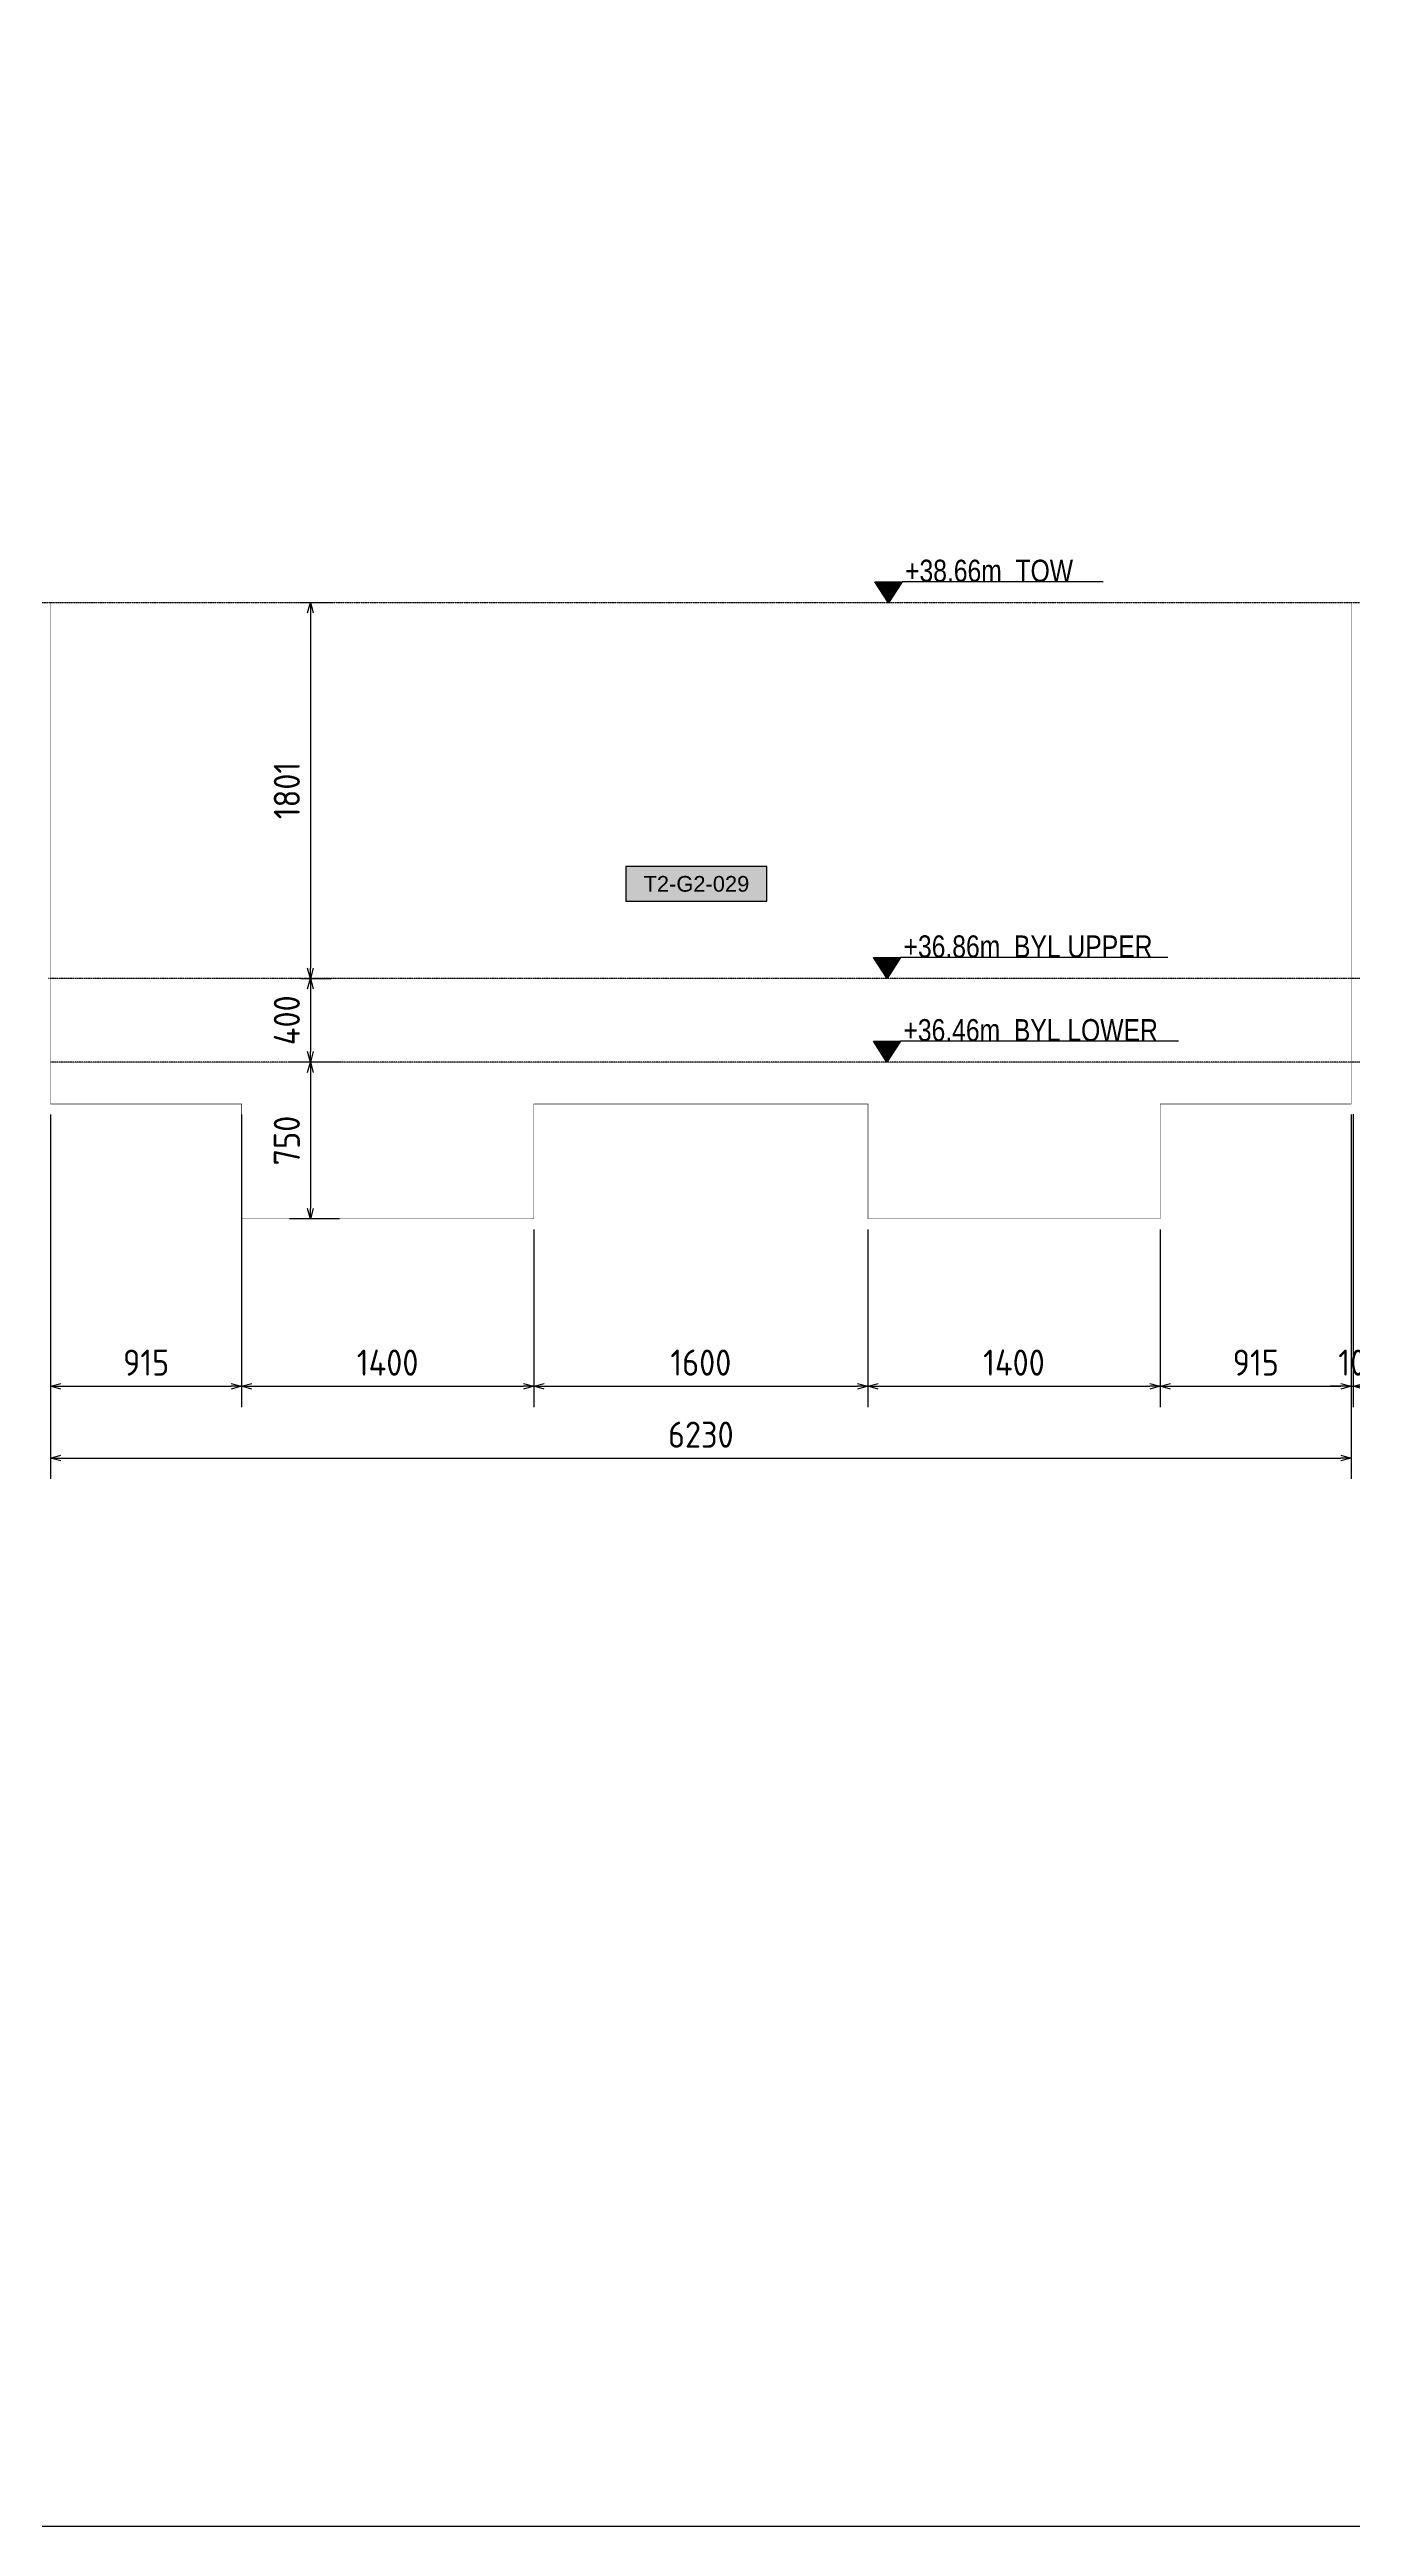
# Model space of a CAD drawing. Header units: centimetres. Extents: x -6122352 to 6876996, y -1694241 to 2592194.
# Drawn here: x 3478217 to 3484458, y 779040 to 790899 of the extents above; entities that cross this region are included whole.
import ezdxf
from ezdxf.enums import TextEntityAlignment as Align

# ---------------------------------------------------------------- set-up
doc = ezdxf.new("R2010")
doc.units = ezdxf.units.CM
doc.header["$MEASUREMENT"] = 0
doc.header["$PDMODE"] = 66
doc.header["$PDSIZE"] = 100
doc.linetypes.add('CENTER', pattern=[2, 1.25, -0.25, 0.25, -0.25])
doc.linetypes.add('DASHED2', pattern=[0.375, 0.25, -0.125])
doc.layers.get('Defpoints').update_dxf_attribs({"color": 255, "linetype": 'CENTER'})
for name, color, linetype in [('@MI-TYPE-01', 30, 'Continuous'), ('@MI-TYPE-02', 6, 'Continuous'), ('JML-Dimension', 1, 'Continuous'), ('PANEL-TAGS', 7, 'Continuous'), ('SECTION', 130, 'Continuous')]:
    doc.layers.add(name, color=color, linetype=linetype)
doc.styles.add('PANELTAG_STYLE', font='arial.ttf')
doc.styles.add('Schueco-BEMSTIL', font='isocpeur.ttf', dxfattribs={"width": 0.9})
doc.styles.add('txt-Pisa-std', font='arial.ttf', dxfattribs={"width": 0.8})
doc.dimstyles.new('MI- JWC-TXT-2.5 MM', dxfattribs={"dimscale": 1.5, "dimtxt": 2.5, "dimasz": 1, "dimexe": 2, "dimexo": 1, "dimgap": 1, "dimtad": 1, "dimdec": 0, "dimdsep": 46, "dimtxsty": 'Schueco-BEMSTIL', "dimblk": 'OPEN30', "dimcen": 0, "dimdle": 2, "dimclrd": 140, "dimclre": 8, "dimclrt": 40, "dimadec": 0, "dimazin": 2, "dimtfac": 1, "dimtdec": 0, "dimtix": 1, "dimtmove": 2, "dimatfit": 3, "dimldrblk": 'OPEN', "dimfxl": 2, "dimlwd": -1, "dimlwe": -1, "dimarcsym": 0})

# ---------------------------------------------------------------- blocks, each defined once
blk = doc.blocks.new('*U1142')
at = {"layer": 'JML-Dimension'}
h = blk.add_hatch(color=10, dxfattribs=at)
h.dxf.hatch_style = 1
h.paths.add_polyline_path([(0, 0), (-1.54, 2.37), (1.54, 2.37)])
blk.add_line((24.31, 2.37), (1.54, 2.37), dxfattribs=at)
blk.add_lwpolyline([(0, 0), (-1.54, 2.37), (1.54, 2.37), (0, 0)], dxfattribs=at)
at = {"color": 5, "style": 'txt-Pisa-std', "width": 0.8}
blk.add_attdef('+0.0', text='', height=2.5, dxfattribs=at).set_placement((1.87, 2.37), align=Align.BOTTOM_LEFT)
blk = doc.blocks.new('*U1445')
at = {"layer": 'JML-Dimension'}
h = blk.add_hatch(color=10, dxfattribs=at)
h.dxf.hatch_style = 1
h.paths.add_polyline_path([(0, 0), (-1.54, 2.37), (1.54, 2.37)])
blk.add_line((31.81, 2.37), (1.54, 2.37), dxfattribs=at)
blk.add_lwpolyline([(0, 0), (-1.54, 2.37), (1.54, 2.37), (0, 0)], dxfattribs=at)
at = {"color": 5, "style": 'txt-Pisa-std', "width": 0.8}
blk.add_attdef('+0.0', text='', height=2.5, dxfattribs=at).set_placement((1.87, 2.37), align=Align.BOTTOM_LEFT)
blk = doc.blocks.new('*U1446')
at = {"layer": 'JML-Dimension'}
h = blk.add_hatch(color=10, dxfattribs=at)
h.dxf.hatch_style = 1
h.paths.add_polyline_path([(0, 0), (-1.54, 2.37), (1.54, 2.37)])
blk.add_line((33.03, 2.37), (1.54, 2.37), dxfattribs=at)
blk.add_lwpolyline([(0, 0), (-1.54, 2.37), (1.54, 2.37), (0, 0)], dxfattribs=at)
at = {"color": 5, "style": 'txt-Pisa-std', "width": 0.8}
blk.add_attdef('+0.0', text='', height=2.5, dxfattribs=at).set_placement((1.87, 2.37), align=Align.BOTTOM_LEFT)
blk = doc.blocks.new('_Open30')
at = {"color": 0, "linetype": 'ByBlock', "lineweight": -2}
for p, q in [((-1, 0.27), (0, 0)), ((0, 0), (-1, -0.27)), ((0, 0), (-1, 0))]:
    blk.add_line(p, q, dxfattribs=at)
blk = doc.blocks.new('*D1809')
at = {"layer": '@MI-TYPE-01', "color": 8, "transparency": 16777216}
for p, q in [((3478222, 785800), (3478222, 784055)), ((3484452, 785800), (3484452, 784055))]:
    blk.add_line(p, q, dxfattribs=at)
at = {"layer": '@MI-TYPE-01', "color": 140, "transparency": 16777216}
blk.add_line((3478272, 784155), (3484402, 784155), dxfattribs=at)
at = {"layer": 'Defpoints', "color": 0, "transparency": 16777216}
for p in [(3478222, 785850), (3484452, 785850), (3484452, 784155)]:
    blk.add_point(p, dxfattribs=at)
at = {"layer": '@MI-TYPE-01', "color": 140, "transparency": 16777216, "xscale": 50, "yscale": 50, "zscale": 50, "rotation": 180}
blk.add_blockref('_Open30', (3478222, 784155), dxfattribs=at)
at = {"layer": '@MI-TYPE-01', "color": 140, "transparency": 16777216, "xscale": 50, "yscale": 50, "zscale": 50}
blk.add_blockref('_Open30', (3484452, 784155), dxfattribs=at)
at = {"layer": '@MI-TYPE-01', "color": 40, "transparency": 16777216, "insert": (3481337, 784267), "char_height": 125, "attachment_point": 5, "style": 'Schueco-BEMSTIL'}
blk.add_mtext('6230', dxfattribs=at)
blk = doc.blocks.new('_Open')
at = {"color": 0, "linetype": 'ByBlock', "lineweight": -2}
for p, q in [((-1, 0.2), (0, 0)), ((-1, -0.2), (0, 0)), ((0, 0), (-1, 0))]:
    blk.add_line(p, q, dxfattribs=at)
blk = doc.blocks.new('*D1810')
at = {"layer": '@MI-TYPE-01', "color": 8, "transparency": 16777216}
for p, q in [((3478222, 785800), (3478222, 784399)), ((3479137, 785800), (3479137, 784399))]:
    blk.add_line(p, q, dxfattribs=at)
at = {"layer": '@MI-TYPE-01', "color": 140, "transparency": 16777216}
blk.add_line((3478272, 784499), (3479087, 784499), dxfattribs=at)
at = {"layer": 'Defpoints', "color": 0, "transparency": 16777216}
for p in [(3478222, 785850), (3479137, 785850), (3479137, 784499)]:
    blk.add_point(p, dxfattribs=at)
at = {"layer": '@MI-TYPE-01', "color": 140, "transparency": 16777216, "xscale": 50, "yscale": 50, "zscale": 50, "rotation": 180}
blk.add_blockref('_Open30', (3478222, 784499), dxfattribs=at)
at = {"layer": '@MI-TYPE-01', "color": 140, "transparency": 16777216, "xscale": 50, "yscale": 50, "zscale": 50}
blk.add_blockref('_Open30', (3479137, 784499), dxfattribs=at)
at = {"layer": '@MI-TYPE-01', "color": 40, "transparency": 16777216, "insert": (3478680, 784612), "char_height": 125, "attachment_point": 5, "style": 'Schueco-BEMSTIL'}
blk.add_mtext('915', dxfattribs=at)
blk = doc.blocks.new('*D1811')
at = {"layer": '@MI-TYPE-01', "color": 8, "transparency": 16777216}
for p, q in [((3479137, 785800), (3479137, 784399)), ((3480537, 785250), (3480537, 784399))]:
    blk.add_line(p, q, dxfattribs=at)
at = {"layer": '@MI-TYPE-01', "color": 140, "transparency": 16777216}
blk.add_line((3479187, 784499), (3480487, 784499), dxfattribs=at)
at = {"layer": 'Defpoints', "color": 0, "transparency": 16777216}
for p in [(3479137, 785850), (3480537, 785300), (3480537, 784499)]:
    blk.add_point(p, dxfattribs=at)
at = {"layer": '@MI-TYPE-01', "color": 140, "transparency": 16777216, "xscale": 50, "yscale": 50, "zscale": 50, "rotation": 180}
blk.add_blockref('_Open30', (3479137, 784499), dxfattribs=at)
at = {"layer": '@MI-TYPE-01', "color": 140, "transparency": 16777216, "xscale": 50, "yscale": 50, "zscale": 50}
blk.add_blockref('_Open30', (3480537, 784499), dxfattribs=at)
at = {"layer": '@MI-TYPE-01', "color": 40, "transparency": 16777216, "insert": (3479837, 784612), "char_height": 125, "attachment_point": 5, "style": 'Schueco-BEMSTIL'}
blk.add_mtext('1400', dxfattribs=at)
blk = doc.blocks.new('*D1812')
at = {"layer": '@MI-TYPE-01', "color": 8, "transparency": 16777216}
for p, q in [((3480537, 785250), (3480537, 784399)), ((3482137, 785250), (3482137, 784399))]:
    blk.add_line(p, q, dxfattribs=at)
at = {"layer": '@MI-TYPE-01', "color": 140, "transparency": 16777216}
blk.add_line((3480587, 784499), (3482087, 784499), dxfattribs=at)
at = {"layer": 'Defpoints', "color": 0, "transparency": 16777216}
for p in [(3480537, 785300), (3482137, 785300), (3482137, 784499)]:
    blk.add_point(p, dxfattribs=at)
at = {"layer": '@MI-TYPE-01', "color": 140, "transparency": 16777216, "xscale": 50, "yscale": 50, "zscale": 50, "rotation": 180}
blk.add_blockref('_Open30', (3480537, 784499), dxfattribs=at)
at = {"layer": '@MI-TYPE-01', "color": 140, "transparency": 16777216, "xscale": 50, "yscale": 50, "zscale": 50}
blk.add_blockref('_Open30', (3482137, 784499), dxfattribs=at)
at = {"layer": '@MI-TYPE-01', "color": 40, "transparency": 16777216, "insert": (3481337, 784612), "char_height": 125, "attachment_point": 5, "style": 'Schueco-BEMSTIL'}
blk.add_mtext('1600', dxfattribs=at)
blk = doc.blocks.new('*D1813')
at = {"layer": '@MI-TYPE-01', "color": 8, "transparency": 16777216}
for p, q in [((3482137, 785250), (3482137, 784399)), ((3483537, 785250), (3483537, 784399))]:
    blk.add_line(p, q, dxfattribs=at)
at = {"layer": '@MI-TYPE-01', "color": 140, "transparency": 16777216}
blk.add_line((3482187, 784499), (3483487, 784499), dxfattribs=at)
at = {"layer": 'Defpoints', "color": 0, "transparency": 16777216}
for p in [(3482137, 785300), (3483537, 785300), (3483537, 784499)]:
    blk.add_point(p, dxfattribs=at)
at = {"layer": '@MI-TYPE-01', "color": 140, "transparency": 16777216, "xscale": 50, "yscale": 50, "zscale": 50, "rotation": 180}
blk.add_blockref('_Open30', (3482137, 784499), dxfattribs=at)
at = {"layer": '@MI-TYPE-01', "color": 140, "transparency": 16777216, "xscale": 50, "yscale": 50, "zscale": 50}
blk.add_blockref('_Open30', (3483537, 784499), dxfattribs=at)
at = {"layer": '@MI-TYPE-01', "color": 40, "transparency": 16777216, "insert": (3482837, 784612), "char_height": 125, "attachment_point": 5, "style": 'Schueco-BEMSTIL'}
blk.add_mtext('1400', dxfattribs=at)
blk = doc.blocks.new('*D1814')
at = {"layer": '@MI-TYPE-01', "color": 8, "transparency": 16777216}
for p, q in [((3484452, 785800), (3484452, 784399)), ((3483537, 785250), (3483537, 784399))]:
    blk.add_line(p, q, dxfattribs=at)
at = {"layer": '@MI-TYPE-01', "color": 140, "transparency": 16777216}
blk.add_line((3483587, 784499), (3484402, 784499), dxfattribs=at)
at = {"layer": 'Defpoints', "color": 0, "transparency": 16777216}
for p in [(3484452, 785850), (3483537, 785300), (3484452, 784499)]:
    blk.add_point(p, dxfattribs=at)
at = {"layer": '@MI-TYPE-01', "color": 140, "transparency": 16777216, "xscale": 50, "yscale": 50, "zscale": 50, "rotation": 180}
blk.add_blockref('_Open30', (3483537, 784499), dxfattribs=at)
at = {"layer": '@MI-TYPE-01', "color": 140, "transparency": 16777216, "xscale": 50, "yscale": 50, "zscale": 50}
blk.add_blockref('_Open30', (3484452, 784499), dxfattribs=at)
at = {"layer": '@MI-TYPE-01', "color": 40, "transparency": 16777216, "insert": (3483995, 784612), "char_height": 125, "attachment_point": 5, "style": 'Schueco-BEMSTIL'}
blk.add_mtext('915', dxfattribs=at)
blk = doc.blocks.new('*D1815')
at = {"layer": '@MI-TYPE-01', "color": 8, "transparency": 16777216}
for p, q in [((3484452, 785800), (3484452, 784399)), ((3484462, 785801), (3484462, 784399))]:
    blk.add_line(p, q, dxfattribs=at)
at = {"layer": '@MI-TYPE-01', "color": 140, "transparency": 16777216}
for p, q in [((3484402, 784499), (3484352, 784499)), ((3484452, 784499), (3484462, 784499)), ((3484512, 784499), (3484562, 784499))]:
    blk.add_line(p, q, dxfattribs=at)
at = {"layer": 'Defpoints', "color": 0, "transparency": 16777216}
for p in [(3484452, 785850), (3484462, 785851), (3484462, 784499)]:
    blk.add_point(p, dxfattribs=at)
at = {"layer": '@MI-TYPE-01', "color": 140, "transparency": 16777216, "xscale": 50, "yscale": 50, "zscale": 50}
blk.add_blockref('_Open30', (3484452, 784499), dxfattribs=at)
at = {"layer": '@MI-TYPE-01', "color": 140, "transparency": 16777216, "xscale": 50, "yscale": 50, "zscale": 50, "rotation": 180}
blk.add_blockref('_Open30', (3484462, 784499), dxfattribs=at)
at = {"layer": '@MI-TYPE-01', "color": 40, "transparency": 16777216, "insert": (3484457, 784612), "char_height": 125, "attachment_point": 5, "style": 'Schueco-BEMSTIL'}
blk.add_mtext('10', dxfattribs=at)
blk = doc.blocks.new('*D1862')
at = {"layer": '@MI-TYPE-01', "color": 8, "transparency": 16777216}
for p, q in [((3479421, 788251), (3479567, 788251)), ((3479421, 786451), (3479567, 786451))]:
    blk.add_line(p, q, dxfattribs=at)
at = {"layer": '@MI-TYPE-01', "color": 140, "transparency": 16777216}
blk.add_line((3479467, 788201), (3479467, 786501), dxfattribs=at)
at = {"layer": 'Defpoints', "color": 0, "transparency": 16777216}
for p in [(3479371, 788251), (3479371, 786451), (3479467, 786451)]:
    blk.add_point(p, dxfattribs=at)
at = {"layer": '@MI-TYPE-01', "color": 140, "transparency": 16777216, "xscale": 50, "yscale": 50, "zscale": 50}
for p, rotation in [((3479467, 788251), 90), ((3479467, 786451), 270)]:
    blk.add_blockref('_Open30', p, dxfattribs=dict(at, rotation=rotation))
at = {"layer": '@MI-TYPE-01', "color": 40, "transparency": 16777216, "insert": (3479354, 787351), "char_height": 125, "attachment_point": 5, "rotation": 90, "style": 'Schueco-BEMSTIL'}
blk.add_mtext('1801', dxfattribs=at)
blk = doc.blocks.new('*D1863')
at = {"layer": '@MI-TYPE-01', "color": 8, "transparency": 16777216}
for p, q in [((3479421, 786451), (3479567, 786451)), ((3479606, 786051), (3479367, 786051))]:
    blk.add_line(p, q, dxfattribs=at)
at = {"layer": '@MI-TYPE-01', "color": 140, "transparency": 16777216}
blk.add_line((3479467, 786401), (3479467, 786101), dxfattribs=at)
at = {"layer": 'Defpoints', "color": 0, "transparency": 16777216}
for p in [(3479371, 786451), (3479467, 786051), (3479656, 786051)]:
    blk.add_point(p, dxfattribs=at)
at = {"layer": '@MI-TYPE-01', "color": 140, "transparency": 16777216, "xscale": 50, "yscale": 50, "zscale": 50}
for p, rotation in [((3479467, 786451), 90), ((3479467, 786051), 270)]:
    blk.add_blockref('_Open30', p, dxfattribs=dict(at, rotation=rotation))
at = {"layer": '@MI-TYPE-01', "color": 40, "transparency": 16777216, "insert": (3479354, 786251), "char_height": 125, "attachment_point": 5, "rotation": 90, "style": 'Schueco-BEMSTIL'}
blk.add_mtext('400', dxfattribs=at)
blk = doc.blocks.new('*D1864')
at = {"layer": '@MI-TYPE-01', "color": 8, "transparency": 16777216}
for p, q in [((3479606, 786051), (3479367, 786051)), ((3479606, 785300), (3479367, 785300))]:
    blk.add_line(p, q, dxfattribs=at)
at = {"layer": '@MI-TYPE-01', "color": 140, "transparency": 16777216}
blk.add_line((3479467, 786001), (3479467, 785350), dxfattribs=at)
at = {"layer": 'Defpoints', "color": 0, "transparency": 16777216}
for p in [(3479656, 786051), (3479467, 785300), (3479656, 785300)]:
    blk.add_point(p, dxfattribs=at)
at = {"layer": '@MI-TYPE-01', "color": 140, "transparency": 16777216, "xscale": 50, "yscale": 50, "zscale": 50}
for p, rotation in [((3479467, 786051), 90), ((3479467, 785300), 270)]:
    blk.add_blockref('_Open30', p, dxfattribs=dict(at, rotation=rotation))
at = {"layer": '@MI-TYPE-01', "color": 40, "transparency": 16777216, "insert": (3479354, 785675), "char_height": 125, "attachment_point": 5, "rotation": 90, "style": 'Schueco-BEMSTIL'}
blk.add_mtext('750', dxfattribs=at)
blk = doc.blocks.new('PANELTAG')
at = {"layer": 'PANEL-TAGS', "color": 1}
blk.add_lwpolyline([(-13.5, -3.3), (13.5, -3.3), (13.5, 3.3), (-13.5, 3.3)], close=True, dxfattribs=at)
at = {"layer": 'PANEL-TAGS', "color": 40, "true_color": 0xffd700}
blk.add_solid([(-13.5, -3.3), (13.5, -3.3), (-13.5, 3.3), (13.5, 3.3)], dxfattribs=at)
at = {"layer": 'PANEL-TAGS', "color": 5, "style": 'PANELTAG_STYLE'}
blk.add_attdef('TAGNO', text='', height=3, dxfattribs=at).set_placement((0, 0), align=Align.CENTER)

msp = doc.modelspace()

# ---------------------------------------------------------------- linework, layer by layer
msp.add_lwpolyline([(3278170.28592, 802757.28808), (3588252.33865, 802757.28808), (3588252.33865, 779039.77254), (3278170.28592, 779039.77254)], close=True)
at = {"layer": '@MI-TYPE-01', "const_width": 2.5}
msp.add_lwpolyline([(3484454.2576, 788251.32789), (3478222.2576, 788251.32789), (3478222.2576, 785850.4274), (3479137.2576, 785850.4274), (3479137.2576, 785300.4274), (3480537.2576, 785300.4274), (3480537.2576, 785850.4274), (3482137.2576, 785850.4274), (3482137.2576, 785300.4274), (3483537.2576, 785300.4274), (3483537.2576, 785850.4274), (3484452.2576, 785850.4274), (3484452.2576, 788251.32789)], close=True, dxfattribs=at)
at = {"layer": '@MI-TYPE-02', "color": 160, "linetype": 'DASHED2', "ltscale": 5}
for points in [[(3435203.18591, 788251.32789), (3561055.87609, 788251.32789)], [(3520497.04534, 786450.51811), (3478212.26489, 786450.51811)], [(3520497.04534, 786050.51811), (3478222.26124, 786050.51811)]]:
    msp.add_lwpolyline(points, dxfattribs=at)

# ---------------------------------------------------------------- block references
at = {"layer": 'PANEL-TAGS'}
ref = msp.add_blockref('PANELTAG', (3481315.78394, 786904.16804), dxfattribs=dict(at, xscale=25, yscale=25, zscale=25))
ref.add_attrib('TAGNO', 'T2-G2-029', dxfattribs={"color": 5, "height": 75, "style": 'PANELTAG_STYLE'}).set_placement((3481315.78394, 786904.16804), align=Align.MIDDLE_CENTER)
at = {"layer": 'SECTION', "color": 6}
ref = msp.add_blockref('*U1142', (3482236.2071, 788249.97818), dxfattribs=dict(at, xscale=42.30147098076819, yscale=42.30147098076819, zscale=42.30147098076819))
ref.add_attrib('+0.0', '+38.66m  TOW', (3482315.33575, 788350.23524), dxfattribs={"layer": 'JML-Dimension', "color": 5, "height": 105.7536775, "style": 'txt-Pisa-std', "width": 0.8})
ref = msp.add_blockref('*U1445', (3482228.91361, 786451.32789), dxfattribs=dict(at, xscale=42.30147098076819, yscale=42.30147098076819, zscale=42.30147098076819))
ref.add_attrib('+0.0', '+36.86m  BYL UPPER', (3482308.04226, 786551.58496), dxfattribs={"layer": 'JML-Dimension', "color": 5, "height": 105.7536775, "style": 'txt-Pisa-std', "width": 0.8})
ref = msp.add_blockref('*U1446', (3482228.3736, 786050.51811), dxfattribs=dict(at, xscale=42.30147098076819, yscale=42.30147098076819, zscale=42.30147098076819))
ref.add_attrib('+0.0', '+36.46m  BYL LOWER', (3482307.50225, 786150.77517), dxfattribs={"layer": 'JML-Dimension', "color": 5, "height": 105.7536775, "style": 'txt-Pisa-std', "width": 0.8})

# ---------------------------------------------------------------- dimensions: what is measured, and where the dimension line sits
at = {"layer": '@MI-TYPE-01'}
for base, p1, p2, picture, middle in [((3479466.8297, 786450.51811), (3479370.73812, 788251.32789), (3479370.73812, 786450.51811), '*D1862', (3479354.3297, 787350.923)), ((3479466.8297, 786050.51811), (3479370.73812, 786450.51811), (3479655.95127, 786050.51811), '*D1863', (3479354.3297, 786250.51811)), ((3479466.8297, 785300.4274), (3479655.95127, 786050.51811), (3479655.95127, 785300.4274), '*D1864', (3479354.3297, 785675.47275))]:
    dim = msp.add_linear_dim(base=base, p1=p1, p2=p2, angle=90, dimstyle='MI- JWC-TXT-2.5 MM', dxfattribs=at)
    dim.commit()
    dim.dimension.update_dxf_attribs({"geometry": picture, "text_midpoint": middle})
for base, p1, p2, picture, middle in [((3484452.2576, 784154.6572), (3478222.2576, 785850.4274), (3484452.2576, 785850.4274), '*D1809', (3481337.2576, 784267.1572)), ((3479137.2576, 784499.03655), (3478222.2576, 785850.4274), (3479137.2576, 785850.4274), '*D1810', (3478679.7576, 784611.53655)), ((3480537.2576, 784499.03655), (3479137.2576, 785850.4274), (3480537.2576, 785300.4274), '*D1811', (3479837.2576, 784611.53655)), ((3484452.2576, 784499.03655), (3483537.2576, 785300.4274), (3484452.2576, 785850.4274), '*D1814', (3483994.7576, 784611.53655)), ((3484462.2576, 784499.03655), (3484452.2576, 785850.4274), (3484462.2576, 785850.96728), '*D1815', (3484457.2576, 784611.53655)), ((3482137.2576, 784499.03655), (3480537.2576, 785300.4274), (3482137.2576, 785300.4274), '*D1812', (3481337.2576, 784611.53655)), ((3483537.2576, 784499.03655), (3482137.2576, 785300.4274), (3483537.2576, 785300.4274), '*D1813', (3482837.2576, 784611.53655))]:
    dim = msp.add_linear_dim(base=base, p1=p1, p2=p2, dimstyle='MI- JWC-TXT-2.5 MM', dxfattribs=at)
    dim.commit()
    dim.dimension.update_dxf_attribs({"geometry": picture, "text_midpoint": middle})

doc.saveas('drawing.dxf')
